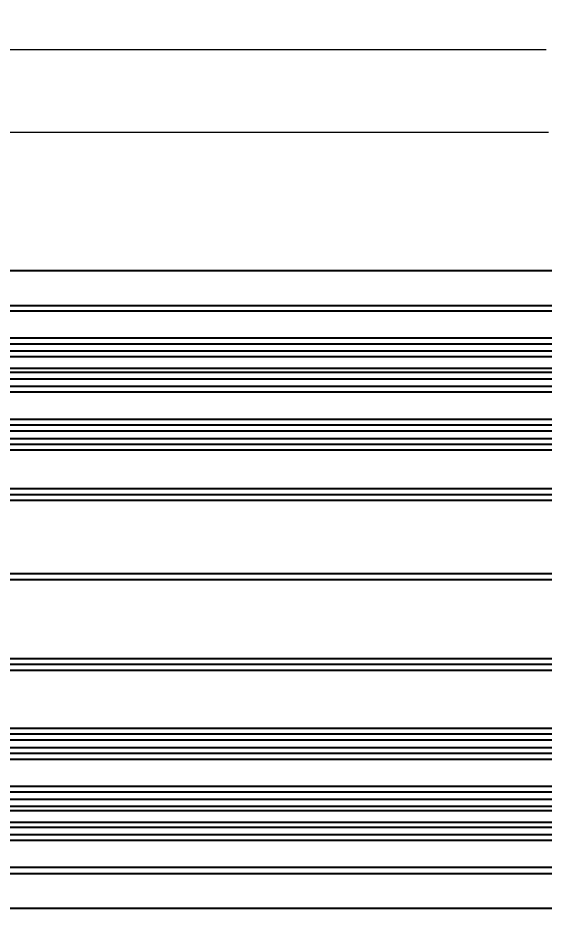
# Model space of a CAD drawing. Header units: millimetres. Extents: x 555 to 820, y -31 to 211.
# Drawn here: x 660.38 to 687.62, y 51.21 to 97.29 of the extents above; entities that cross this region are included whole.
import ezdxf

# ---------------------------------------------------------------- set-up
doc = ezdxf.new("R2010")
doc.units = ezdxf.units.MM
doc.layers.add('dim', color=82, linetype='Continuous', lineweight=9)
doc.styles.add('ROMAND', font='romand.shx', dxfattribs={"width": 0.75, "bigfont": 'gbcbig.shx'})
doc.dimstyles.new('YanXiu', dxfattribs={"dimtxt": 2.5, "dimasz": 2.2, "dimexe": 1, "dimexo": 0, "dimgap": 0.66, "dimtad": 0, "dimzin": 9, "dimdsep": 46, "dimtxsty": 'ROMAND', "dimblk": 'CLOSEDBLANK', "dimcen": 0, "dimclrd": 3, "dimclre": 3, "dimclrt": 7, "dimazin": 2, "dimtfac": 1, "dimtofl": 0, "dimtmove": 0, "dimatfit": 3, "dimldrblk": 'CLOSEDBLANK', "dimfxl": 0, "dimlwd": 5, "dimlwe": 5, "dimarcsym": 0})

# ---------------------------------------------------------------- blocks, each defined once
blk = doc.blocks.new('_ClosedBlank')
at = {"color": 0, "linetype": 'ByBlock', "lineweight": -2}
for p, q in [((-1, 0.1666666666666667), (0, 0)), ((-1, 0.1666666666666667), (-1, -0.1666666666666667)), ((0, 0), (-1, -0.1666666666666667))]:
    blk.add_line(p, q, dxfattribs=at)
blk = doc.blocks.new('*D15')
at = {"layer": 'Defpoints', "color": 0}
for p in [(635.6302785343061, 91.38104060699334), (635.6302785343061, 84.21072080350706), (745.6302785343061, 84.31072080360707)]:
    blk.add_point(p, dxfattribs=at)
at = {"layer": 'dim', "color": 3, "lineweight": 5}
for p, q in [((635.6302785343061, 84.21072080350706), (635.6302785343061, 91.88079060699334)), ((745.6302785343061, 84.31072080360707), (745.6302785343061, 91.88079060699334)), ((637.6302785343061, 91.38104060699334), (687.8537428200203, 91.38104060699334)), ((743.6302785343061, 91.38104060699334), (693.4068142485918, 91.38104060699334))]:
    blk.add_line(p, q, dxfattribs=at)
at = {"layer": 'dim', "color": 3, "lineweight": 5, "xscale": 2, "yscale": 2, "zscale": 2, "rotation": 180}
blk.add_blockref('_ClosedBlank', (635.6302785343061, 91.38104060699334), dxfattribs=at)
at = {"layer": 'dim', "color": 3, "lineweight": 5, "xscale": 2, "yscale": 2, "zscale": 2}
blk.add_blockref('_ClosedBlank', (745.6302785343061, 91.38104060699334), dxfattribs=at)
at = {"layer": 'dim', "color": 7, "insert": (690.6302785343061, 91.38104060699334), "char_height": 2.5, "attachment_point": 5, "style": 'ROMAND'}
blk.add_mtext('110', dxfattribs=at)
blk = doc.blocks.new('*D39')
at = {"layer": 'Defpoints', "color": 0}
for p in [(635.6302785343061, 95.65144626417987), (635.6302785343061, 84.21072080350706), (748.1302785343061, 75.55146295330704)]:
    blk.add_point(p, dxfattribs=at)
at = {"layer": 'dim', "color": 3, "lineweight": 5}
for p, q in [((635.6302785343061, 84.21072080350706), (635.6302785343061, 96.15119626417987)), ((748.1302785343061, 75.55146295330704), (748.1302785343061, 96.15119626417987)), ((637.6302785343061, 95.65144626417987), (687.7198142485918, 95.65144626417987)), ((746.1302785343061, 95.65144626417987), (696.0407428200203, 95.65144626417987))]:
    blk.add_line(p, q, dxfattribs=at)
at = {"layer": 'dim', "color": 3, "lineweight": 5, "xscale": 2, "yscale": 2, "zscale": 2, "rotation": 180}
blk.add_blockref('_ClosedBlank', (635.6302785343061, 95.65144626417987), dxfattribs=at)
at = {"layer": 'dim', "color": 3, "lineweight": 5, "xscale": 2, "yscale": 2, "zscale": 2}
blk.add_blockref('_ClosedBlank', (748.1302785343061, 95.65144626417987), dxfattribs=at)
at = {"layer": 'dim', "color": 7, "insert": (691.8802785343061, 95.65144626417987), "char_height": 2.5, "attachment_point": 5, "style": 'ROMAND'}
blk.add_mtext('112.5', dxfattribs=at)

msp = doc.modelspace()

# ---------------------------------------------------------------- linework, layer by layer
at = {"color": 7, "linetype": 'Continuous'}
for p, q in [((635.6302785343061, 84.21072080350706), (745.6302785343061, 84.21072080350706)), ((635.6302785343061, 84.21072080350706), (745.6302785343061, 84.21072080350706)), ((635.6302785343061, 82.40715900600708), (745.6302785343061, 82.40715900600708)), ((635.6302785343061, 82.40715900600708), (745.6302785343061, 82.40715900600708)), ((745.6302785343061, 82.10715900600707), (635.6302785343061, 82.10715900600707)), ((745.6302785343061, 80.70715900600703), (635.6302785343061, 80.70715900600703)), ((745.6302785343061, 80.40715900600708), (635.6302785343061, 80.40715900600708)), ((745.6302785343061, 80.0369685069071), (635.6302785343061, 80.0369685069071)), ((635.6302785343061, 79.76303135130706), (745.6302785343061, 79.76303135130706)), ((745.6302785343061, 78.93910288450707), (635.6302785343061, 78.93910288450707)), ((643.1062050166057, 79.16164728590707), (738.154352051206, 79.16164728590707)), ((745.6302785343061, 78.58817640140705), (635.6302785343061, 78.58817640140705)), ((745.6302785343061, 78.21072080280703), (635.6302785343061, 78.21072080280703)), ((745.6302785343061, 77.91072080280708), (635.6302785343061, 77.91072080280708)), ((745.6302785343061, 76.5071590060071), (635.6302785343061, 76.5071590060071)), ((745.6302785343061, 76.20715900600703), (635.6302785343061, 76.20715900600703)), ((745.6302785343061, 75.90715900600708), (635.6302785343061, 75.90715900600708)), ((745.6302785343061, 75.5071590060071), (635.6302785343061, 75.5071590060071)), ((745.6302785343061, 75.20715900600703), (635.6302785343061, 75.20715900600703)), ((745.6302785343061, 74.90715900600708), (635.6302785343061, 74.90715900600708)), ((745.6302785343061, 72.90715900600708), (635.6302785343061, 72.90715900600708)), ((745.6302785343061, 72.60715900600707), (635.6302785343061, 72.60715900600707)), ((745.6302785343061, 72.30715900600705), (635.6302785343061, 72.30715900600705)), ((745.6302785343061, 68.51072080360706), (635.6302785343061, 68.51072080360706)), ((745.6302785343061, 68.21072080360705), (635.6302785343061, 68.21072080360705)), ((745.6302785343061, 64.11428260140707), (635.6302785343061, 64.11428260140707)), ((745.6302785343061, 63.81428260140706), (635.6302785343061, 63.81428260140706)), ((745.6302785343061, 63.5142826014071), (635.6302785343061, 63.5142826014071)), ((745.6302785343061, 60.5142826014071), (635.6302785343061, 60.5142826014071)), ((745.6302785343061, 60.21428260140704), (635.6302785343061, 60.21428260140704)), ((745.6302785343061, 59.91428260140708), (635.6302785343061, 59.91428260140708)), ((745.6302785343061, 59.5142826014071), (635.6302785343061, 59.5142826014071)), ((745.6302785343061, 59.21428260140704), (635.6302785343061, 59.21428260140704)), ((745.6302785343061, 58.91428260140708), (635.6302785343061, 58.91428260140708)), ((745.6302785343061, 57.51072080390708), (635.6302785343061, 57.51072080390708)), ((745.6302785343061, 57.21072080390707), (635.6302785343061, 57.21072080390707)), ((745.6302785343061, 56.83326520520706), (635.6302785343061, 56.83326520520706)), ((745.6302785343061, 56.48233872290706), (635.6302785343061, 56.48233872290706)), ((643.1062050166057, 56.25979432150706), (738.154352051206, 56.25979432150706)), ((635.6302785343061, 55.65841025610706), (745.6302785343061, 55.65841025610706)), ((745.6302785343061, 55.38447310070705), (635.6302785343061, 55.38447310070705)), ((745.6302785343061, 55.0142826014071), (635.6302785343061, 55.0142826014071)), ((745.6302785343061, 54.71428260140709), (635.6302785343061, 54.71428260140709)), ((745.6302785343061, 53.31428260140706), (635.6302785343061, 53.31428260140706)), ((635.6302785343061, 53.0142826014071), (745.6302785343061, 53.0142826014071)), ((635.6302785343061, 53.0142826014071), (745.6302785343061, 53.0142826014071)), ((635.6302785343061, 51.21072080390707), (745.6302785343061, 51.21072080390707)), ((635.6302785343061, 51.21072080390707), (745.6302785343061, 51.21072080390707))]:
    msp.add_line(p, q, dxfattribs=at)

# ---------------------------------------------------------------- dimensions: what is measured, and where the dimension line sits
at = {"layer": 'dim'}
for base, p1, picture, middle in [((635.6302785343061, 95.65144626417987), (748.1302785343061, 75.55146295330704), '*D39', (691.8802785343061, 95.65144626417987)), ((635.6302785343061, 91.38104060699334), (745.6302785343061, 84.31072080360707), '*D15', (690.6302785343061, 91.38104060699334))]:
    dim = msp.add_linear_dim(base=base, p1=p1, p2=(635.6302785343061, 84.21072080350706), dimstyle='YanXiu', override={"dimasz": 2, "dimexe": 0.49975, "dimgap": 0.49975, "dimzin": 8}, dxfattribs=at)
    dim.commit()
    dim.dimension.update_dxf_attribs({"geometry": picture, "text_midpoint": middle})

doc.saveas('drawing.dxf')
